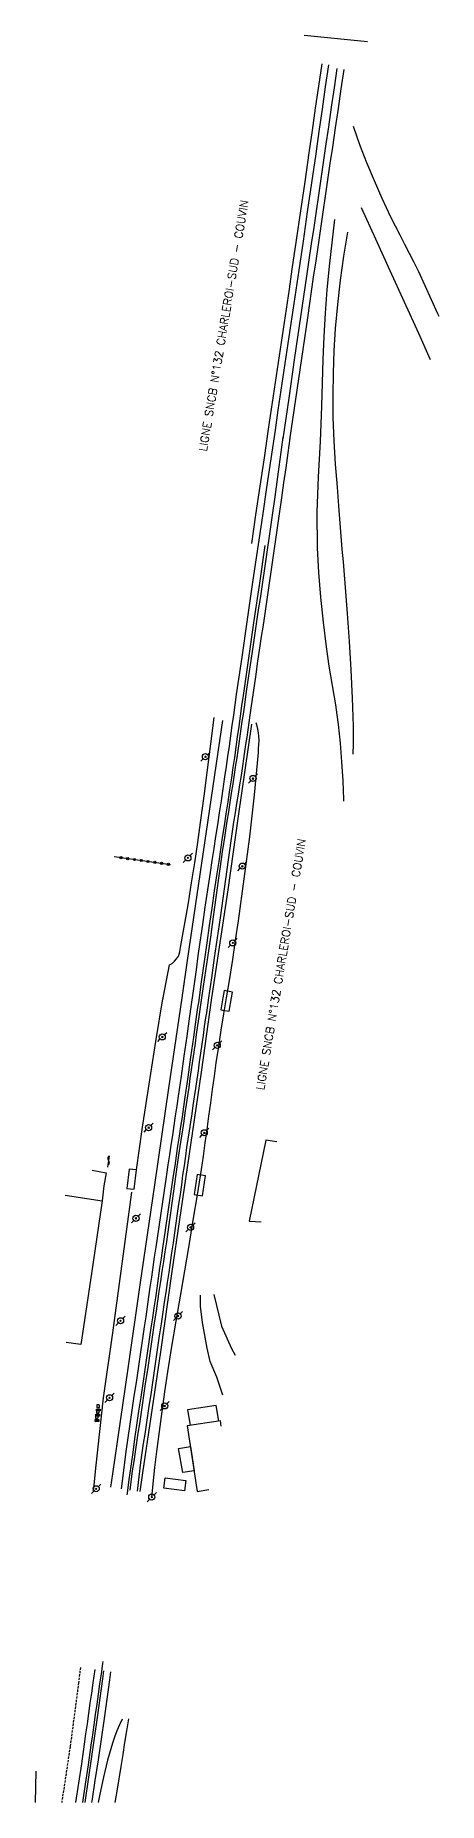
# Model space of a CAD drawing. Header units: millimetres. Extents: x 152000 to 153000, y 112000 to 113000.
# Drawn here: x 152548.5 to 152636.8, y 112000 to 112386.4 of the extents above; entities that cross this region are included whole.
import ezdxf
from ezdxf.enums import TextEntityAlignment as Align

# ---------------------------------------------------------------- set-up
doc = ezdxf.new("R2010")
doc.units = ezdxf.units.MM
doc.linetypes.add('DASHED', pattern=[0.75, 0.5, -0.25])
doc.layers.get('0').update_dxf_attribs({"linetype": 'CONTINUOUS'})
for name, color, linetype in [('W0017', 7, 'CONTINUOUS'), ('W0101', 7, 'CONTINUOUS'), ('W0104', 1, 'CONTINUOUS'), ('W0112', 1, 'DASHED'), ('W0120', 7, 'CONTINUOUS'), ('W0211', 2, 'CONTINUOUS'), ('W0214', 2, 'CONTINUOUS'), ('W0300', 7, 'CONTINUOUS'), ('W0310', 3, 'CONTINUOUS'), ('W0323', 7, 'CONTINUOUS'), ('W0333', 7, 'CONTINUOUS'), ('W0438', 7, 'CONTINUOUS'), ('W0439', 7, 'CONTINUOUS'), ('W0473', 7, 'CONTINUOUS'), ('W0700', 7, 'CONTINUOUS'), ('W0710', 7, 'CONTINUOUS'), ('W0989', 7, 'CONTINUOUS')]:
    doc.layers.add(name, color=color, linetype=linetype)
doc.styles.get("Standard").update_dxf_attribs({"font": 'romans.shx', "width": 0.85})

# ---------------------------------------------------------------- blocks, each defined once
blk = doc.blocks.new('T473')
for p, q in [((-0.166667, 0.166667), (0.166667, -0.166667)), ((-0.166667, -0.166667), (0.166667, 0.166667)), ((0.500001, 0.500001), (1.000002, 1.000002)), ((-1.000002, -1.000002), (-0.500001, -0.500001))]:
    blk.add_line(p, q)
blk.add_ellipse((0, 0), major_axis=(0.471405, 0.471405), ratio=1, start_param=5.4977871438, end_param=11.780972451)
blk = doc.blocks.new('T438')
for p, q in [((-0.4, 0.2), (0.4, 0.2)), ((-0.4, -0.2), (-0.4, 0.2)), ((0.15, 1.1), (-0.3, 1.1)), ((-0.3, 1.1), (-0.3, 0.5)), ((-0.3, 0.5), (0.15, 0.5)), ((0.3, 0.65), (0.3, 0.95)), ((0.4, 0.2), (0.4, -0.2))]:
    blk.add_line(p, q)
at = {"flags": 128}
for points in [[(-0.4, -0.2), (0.4, 0.2)], [(0.4, -0.2), (-0.4, -0.2)]]:
    blk.add_lwpolyline(points, dxfattribs=at)
for centre, major_axis, start_param, end_param in [((0.15, 0.95), (0.106, -0.106), 0.785398, 2.356194), ((0.15, 0.65), (0.106, 0.106), 3.926991, 5.497787)]:
    blk.add_ellipse(centre, major_axis=major_axis, ratio=1, start_param=start_param, end_param=end_param)
blk = doc.blocks.new('t310o')
at = {"color": 0, "linetype": 'Continuous'}
for centre, start, end in [((-0.5, 0.38), 216.8699, 323.1304), ((0.5, -0.37), 36.8699, 143.1303)]:
    blk.add_arc(centre, 0.625, start, end, dxfattribs=at)
blk = doc.blocks.new('t323o')
at = {"color": 0, "linetype": 'Continuous'}
for radius in [0.25, 0.15]:
    blk.add_circle((0, 0), radius, dxfattribs=at)

msp = doc.modelspace()

# ---------------------------------------------------------------- linework, layer by layer
at = {"layer": 'W0017'}
for points in [[(152561.22, 112068.05), (152561.82, 112073.76), (152563.4, 112088.52), (152565.48, 112102.75), (152569.58, 112133.48)], [(152587.56, 112111.1), (152589.25, 112104.17), (152591.41, 112099.31), (152592.21, 112097.86)], [(152589.54, 112089.12), (152588.24, 112093), (152586.76, 112096.49), (152586.12, 112099.36), (152585.1, 112104.99), (152584.6, 112108.57), (152584.6, 112110.96)]]:
    msp.add_lwpolyline(points, dxfattribs=at)
at = {"layer": 'W0101'}
for points in [[(152555.05, 112132.82), (152563.12, 112131.58), (152560.76, 112115.7)], [(152560.76, 112115.7), (152558.45, 112100.17), (152555.26, 112100.58)]]:
    msp.add_lwpolyline(points, dxfattribs=at)
at = {"layer": 'W0104'}
for points in [[(152601.35, 112144.46), (152598.9, 112144.83), (152595.28, 112127.11), (152597.92, 112127)], [(152560.92, 112138.27), (152560.92, 112138.27), (152563.96, 112137.72), (152563.46, 112134.86), (152563.12, 112131.58)], [(152588.65, 112083.44), (152588.08, 112086.86), (152581.79, 112085.89), (152582.37, 112082.51)], [(152589.16, 112082.32), (152588.99, 112083.49), (152581.73, 112082.41), (152583.89, 112068.06), (152586.45, 112068.46)]]:
    msp.add_lwpolyline(points, dxfattribs=at)
for points in [[(152583.21, 112072.55), (152580.75, 112072.18), (152579.79, 112077.46), (152582.41, 112077.88)], [(152581.12, 112068.15), (152576.61, 112068.74), (152576.9, 112071.01), (152581.42, 112070.43)]]:
    msp.add_lwpolyline(points, close=True, dxfattribs=at)
at = {"layer": 'W0112'}
msp.add_lwpolyline([(152558.35, 112029.55), (152557.94, 112026.22), (152556.11, 112012.29), (152554.25, 112000)], dxfattribs=at)
at = {"layer": 'W0120'}
msp.add_lwpolyline([(152621.14, 112385.03), (152607.29, 112386.43)], dxfattribs=at)
at = {"layer": 'W0211'}
for points in [[(152613.99, 112346.18), (152613.34, 112341.07), (152612.78, 112335.94), (152612.29, 112330.81), (152611.89, 112325.67), (152611.61, 112320.6), (152611.42, 112315.53), (152611.29, 112310.45), (152611.13, 112305.38), (152610.79, 112297.64), (152610.39, 112289.9), (152610.11, 112282.14), (152610.15, 112274.38), (152610.42, 112268.96), (152610.88, 112263.55), (152611.46, 112258.15), (152612.11, 112252.76), (152612.4, 112250.63), (152612.73, 112248.5), (152613.08, 112246.38), (152613.46, 112244.26), (152613.83, 112242.14), (152614.18, 112240.02), (152614.49, 112237.89), (152614.76, 112235.75), (152615.18, 112231.66), (152615.52, 112227.56), (152615.77, 112223.46), (152615.94, 112219.35), (152615.95, 112218.95)], [(152567.5, 112018.28), (152566.89, 112016.99), (152566.34, 112015.68), (152565.83, 112014.35), (152565.37, 112012.99), (152564.31, 112009.31), (152563.4, 112005.59), (152562.61, 112001.84), (152562.26, 112000)]]:
    msp.add_lwpolyline(points, dxfattribs=at)
at = {"layer": 'W0214'}
for points in [[(152618.02, 112366.56), (152619.46, 112362.57), (152620.99, 112358.61), (152622.61, 112354.69), (152624.3, 112350.8), (152625.24, 112348.77), (152626.22, 112346.76), (152627.23, 112344.76), (152628.26, 112342.78), (152629.3, 112340.79), (152630.33, 112338.81), (152631.34, 112336.81), (152632.32, 112334.8), (152633.74, 112331.76), (152635.12, 112328.7), (152636.49, 112325.63), (152636.75, 112325.04)], [(152616.81, 112343.41), (152615.93, 112338.16), (152615.19, 112332.9), (152614.59, 112327.61), (152614.11, 112322.32), (152613.81, 112317.46), (152613.63, 112312.6), (152613.57, 112307.74), (152613.61, 112302.88), (152613.8, 112297.78), (152614.12, 112292.7), (152614.52, 112287.62), (152614.9, 112282.54), (152615.11, 112279.73), (152615.34, 112276.92), (152615.58, 112274.11), (152615.83, 112271.29), (152616.07, 112268.48), (152616.3, 112265.67), (152616.52, 112262.86), (152616.72, 112260.04), (152617.14, 112253.87), (152617.53, 112247.71), (152617.84, 112241.53), (152618.04, 112235.35), (152618.05, 112233.37), (152618.03, 112231.38), (152617.98, 112229.4), (152617.97, 112229.25)], [(152568.89, 112018.34), (152568.45, 112015.74), (152568.02, 112013.14), (152567.6, 112010.54), (152567.18, 112007.93), (152566.36, 112002.92), (152565.88, 112000)]]:
    msp.add_lwpolyline(points, dxfattribs=at)
at = {"layer": 'W0300'}
for points in [[(152619.76, 112348.79), (152622.9, 112341.91), (152626.03, 112335.04), (152629.17, 112328.16), (152632.31, 112321.28), (152634.9, 112315.58)], [(152548.6, 112006.9), (152548.48, 112000)]]:
    msp.add_lwpolyline(points, dxfattribs=at)
at = {"layer": 'W0310'}
msp.add_lwpolyline([(152564.62, 112141.41), (152564.31, 112138.94)], dxfattribs=at)
at = {"layer": 'W0323'}
msp.add_lwpolyline([(152565.73, 112206.85), (152578.08, 112205.1)], dxfattribs=at)
at = {"layer": 'W0333'}
for points in [[(152577.81, 112183.16), (152578.4, 112183.52), (152578.94, 112183.98), (152579.41, 112184.5), (152579.79, 112185.09), (152579.99, 112185.55), (152580.09, 112186.04), (152580.15, 112186.53), (152580.23, 112187.01), (152580.7, 112189.43), (152581.15, 112191.86), (152581.58, 112194.29), (152581.99, 112196.73), (152582.69, 112201.12), (152583.36, 112205.51), (152584.01, 112209.91), (152584.63, 112214.31), (152585.42, 112220.05), (152586.17, 112225.8), (152586.9, 112231.55), (152587.6, 112237.3)], [(152596.71, 112236.21), (152596.93, 112235.46), (152597.1, 112234.7), (152597.23, 112233.94), (152597.32, 112233.16), (152597.36, 112232.27), (152597.34, 112231.38), (152597.28, 112230.5), (152597.22, 112229.61), (152596.39, 112220.37), (152595.32, 112211.16), (152594.11, 112201.97), (152592.85, 112192.79), (152592.25, 112188.59), (152591.61, 112184.39), (152590.94, 112180.19), (152590.26, 112176)], [(152576.46, 112176), (152577.81, 112183.16)], [(152570.62, 112138.35), (152571.96, 112147.73), (152573.37, 112157.09), (152574.86, 112166.45), (152576.42, 112175.79), (152576.43, 112175.85), (152576.44, 112175.9), (152576.45, 112175.95), (152576.46, 112176)], [(152590.26, 112176), (152589.68, 112172.45), (152589.11, 112168.9), (152588.55, 112165.35), (152588.01, 112161.8), (152587.59, 112158.88), (152587.19, 112155.96), (152586.79, 112153.04), (152586.4, 112150.12), (152586.01, 112147.2), (152585.61, 112144.27), (152585.19, 112141.36), (152584.76, 112138.44), (152583.89, 112132.9), (152582.98, 112127.37), (152582.05, 112121.84), (152581.1, 112116.31), (152580.15, 112110.78), (152579.21, 112105.25), (152578.3, 112099.72), (152577.43, 112094.18), (152576.78, 112089.85), (152576.14, 112085.51), (152575.55, 112081.17), (152575.01, 112076.81), (152574.59, 112073.25), (152574.19, 112069.68), (152573.92, 112066.7)]]:
    msp.add_lwpolyline(points, dxfattribs=at)
at = {"layer": 'W0439'}
for points in [[(152589.83, 112177.57), (152589.55, 112176)], [(152591.4, 112176), (152591.63, 112177.25), (152589.83, 112177.57)], [(152589.55, 112176), (152589.07, 112173.36), (152590.87, 112173.03), (152591.4, 112176)]]:
    msp.add_lwpolyline(points, dxfattribs=at)
for points in [[(152570.1, 112134.11), (152570.62, 112138.35), (152569.02, 112138.54), (152568.5, 112134.3)], [(152583.9, 112137.32), (152583.26, 112132.98), (152585.06, 112132.71), (152585.7, 112137.06)]]:
    msp.add_lwpolyline(points, close=True, dxfattribs=at)
at = {"layer": 'W0700'}
for points in [[(152595.83, 112275.31), (152596.75, 112281.57), (152597.67, 112287.82), (152598.6, 112294.08), (152599.52, 112300.33), (152600.17, 112304.7), (152600.82, 112309.08), (152601.48, 112313.45), (152602.13, 112317.82), (152602.78, 112322.2), (152603.43, 112326.57), (152604.08, 112330.94), (152604.72, 112335.32), (152605.65, 112341.68), (152606.58, 112348.04), (152607.5, 112354.4), (152608.42, 112360.77), (152609.13, 112365.63), (152609.83, 112370.49), (152610.53, 112375.35), (152611.23, 112380.21)], [(152597.31, 112275.09), (152598.24, 112281.35), (152599.16, 112287.6), (152600.08, 112293.86), (152601.01, 112300.11), (152601.66, 112304.48), (152602.31, 112308.86), (152602.96, 112313.23), (152603.61, 112317.6), (152604.26, 112321.98), (152604.91, 112326.35), (152605.56, 112330.72), (152606.2, 112335.1), (152607.14, 112341.46), (152608.06, 112347.82), (152608.98, 112354.19), (152609.91, 112360.55), (152610.61, 112365.41), (152611.31, 112370.28), (152612.02, 112375.14), (152612.72, 112380)], [(152602.7, 112298.19), (152604, 112307.08), (152605.3, 112315.97), (152606.6, 112324.86), (152607.9, 112333.75), (152608.43, 112337.31), (152608.95, 112340.86), (152609.47, 112344.41), (152609.99, 112347.97), (152610.51, 112351.52), (152611.04, 112355.07), (152611.56, 112358.63), (152612.08, 112362.18), (152612.7, 112366.43), (152613.32, 112370.69), (152613.93, 112374.94), (152614.55, 112379.19)], [(152604.18, 112297.97), (152605.48, 112306.86), (152606.78, 112315.75), (152608.09, 112324.64), (152609.39, 112333.54), (152609.91, 112337.09), (152610.43, 112340.64), (152610.95, 112344.2), (152611.48, 112347.75), (152612, 112351.3), (152612.52, 112354.86), (152613.04, 112358.41), (152613.56, 112361.96), (152614.18, 112366.22), (152614.8, 112370.47), (152615.42, 112374.72), (152616.04, 112378.98)], [(152584.94, 112176), (152585.58, 112180.42), (152586.22, 112184.83), (152586.86, 112189.25), (152587.5, 112193.67), (152587.79, 112195.78), (152588.09, 112197.89), (152588.38, 112200), (152588.67, 112202.11), (152588.96, 112204.22), (152589.25, 112206.33), (152589.55, 112208.44), (152589.86, 112210.55), (152590.16, 112212.59), (152590.48, 112214.63), (152590.8, 112216.67), (152591.12, 112218.71), (152591.45, 112220.75), (152591.77, 112222.78), (152592.08, 112224.82), (152592.39, 112226.86), (152592.63, 112228.45), (152592.86, 112230.03), (152593.09, 112231.62), (152593.32, 112233.21), (152593.55, 112234.8), (152593.78, 112236.38), (152594.01, 112237.97), (152594.24, 112239.56), (152594.73, 112242.96), (152595.23, 112246.37), (152595.73, 112249.77), (152596.23, 112253.18), (152596.53, 112255.2), (152596.83, 112257.23), (152597.13, 112259.25), (152597.43, 112261.28), (152597.74, 112263.3), (152598.04, 112265.32), (152598.34, 112267.35), (152598.63, 112269.37), (152599.22, 112273.41), (152599.8, 112277.45), (152600.38, 112281.48), (152600.95, 112285.52), (152601.41, 112288.78), (152601.86, 112292.05), (152602.31, 112295.31), (152602.75, 112298.58)], [(152586.45, 112176), (152587.09, 112180.36), (152587.72, 112184.73), (152588.36, 112189.09), (152588.98, 112193.45), (152589.28, 112195.56), (152589.57, 112197.67), (152589.86, 112199.78), (152590.15, 112201.89), (152590.44, 112204.01), (152590.74, 112206.12), (152591.03, 112208.22), (152591.34, 112210.33), (152591.65, 112212.37), (152591.96, 112214.41), (152592.28, 112216.45), (152592.6, 112218.49), (152592.93, 112220.52), (152593.25, 112222.56), (152593.57, 112224.6), (152593.88, 112226.64), (152594.11, 112228.23), (152594.35, 112229.81), (152594.58, 112231.4), (152594.81, 112232.99), (152595.03, 112234.58), (152595.26, 112236.16), (152595.49, 112237.75), (152595.72, 112239.34), (152596.22, 112242.75), (152596.71, 112246.15), (152597.21, 112249.56), (152597.71, 112252.96), (152598.01, 112254.98), (152598.31, 112257.01), (152598.61, 112259.03), (152598.92, 112261.06), (152599.22, 112263.08), (152599.52, 112265.11), (152599.82, 112267.13), (152600.12, 112269.16), (152600.7, 112273.2), (152601.29, 112277.23), (152601.86, 112281.27), (152602.43, 112285.31), (152602.89, 112288.58), (152603.35, 112291.84), (152603.79, 112295.11), (152604.24, 112298.38)], [(152582.86, 112176), (152583.29, 112179.05), (152583.72, 112182.09), (152584.15, 112185.13), (152584.58, 112188.18), (152585.13, 112191.98), (152585.68, 112195.79), (152586.24, 112199.59), (152586.8, 112203.39), (152587.19, 112206), (152587.59, 112208.61), (152587.99, 112211.23), (152588.4, 112213.84), (152588.8, 112216.45), (152589.2, 112219.06), (152589.59, 112221.67), (152589.98, 112224.28), (152590.31, 112226.53), (152590.63, 112228.78), (152590.95, 112231.03), (152591.26, 112233.28), (152591.58, 112235.52), (152591.89, 112237.77), (152592.21, 112240.02), (152592.53, 112242.27), (152593.72, 112250.48), (152594.91, 112258.68), (152596.11, 112266.89), (152597.31, 112275.09)], [(152584.38, 112176), (152584.8, 112178.99), (152585.22, 112181.98), (152585.64, 112184.97), (152586.07, 112187.97), (152586.61, 112191.77), (152587.17, 112195.57), (152587.72, 112199.37), (152588.28, 112203.17), (152588.68, 112205.78), (152589.08, 112208.39), (152589.48, 112211.01), (152589.88, 112213.62), (152590.28, 112216.23), (152590.68, 112218.84), (152591.08, 112221.45), (152591.46, 112224.07), (152591.79, 112226.31), (152592.11, 112228.56), (152592.43, 112230.81), (152592.75, 112233.06), (152593.06, 112235.31), (152593.38, 112237.56), (152593.7, 112239.81), (152594.02, 112242.06), (152595.2, 112250.26), (152596.39, 112258.47), (152597.59, 112266.67), (152598.8, 112274.87)], [(152567.34, 112068.63), (152567.34, 112068.63), (152567.34, 112068.63), (152567.98, 112073.81), (152568.39, 112076.78), (152568.81, 112079.75), (152569.24, 112082.78), (152569.69, 112085.82), (152570.14, 112088.85), (152570.59, 112091.89), (152571.04, 112094.92), (152571.49, 112097.96), (152571.94, 112100.99), (152572.39, 112104.02), (152572.71, 112106.2), (152573.02, 112108.38), (152573.33, 112110.57), (152573.65, 112112.75), (152573.96, 112114.93), (152574.27, 112117.11), (152574.59, 112119.29), (152574.9, 112121.47), (152575.49, 112125.43), (152576.08, 112129.4), (152576.67, 112133.36), (152577.26, 112137.33), (152577.58, 112139.47), (152577.9, 112141.62), (152578.22, 112143.77), (152578.54, 112145.91), (152578.86, 112148.06), (152579.18, 112150.21), (152579.5, 112152.36), (152579.81, 112154.5), (152580.44, 112158.88), (152581.06, 112163.25), (152581.68, 112167.63), (152582.3, 112172), (152582.44, 112173), (152582.58, 112174), (152582.72, 112175), (152582.86, 112176)], [(152568.6, 112067.27), (152568.65, 112067.66), (152569.05, 112070.63), (152569.46, 112073.6), (152569.87, 112076.57), (152570.29, 112079.54), (152570.73, 112082.57), (152571.17, 112085.61), (152571.62, 112088.64), (152572.07, 112091.67), (152572.53, 112094.71), (152572.98, 112097.74), (152573.43, 112100.77), (152573.87, 112103.81), (152574.19, 112105.99), (152574.5, 112108.17), (152574.82, 112110.35), (152575.13, 112112.53), (152575.44, 112114.71), (152575.76, 112116.89), (152576.07, 112119.07), (152576.39, 112121.25), (152576.97, 112125.21), (152577.56, 112129.18), (152578.15, 112133.14), (152578.74, 112137.11), (152579.06, 112139.25), (152579.38, 112141.4), (152579.7, 112143.55), (152580.02, 112145.7), (152580.35, 112147.84), (152580.66, 112149.99), (152580.98, 112152.14), (152581.3, 112154.29), (152581.93, 112158.66), (152582.55, 112163.04), (152583.16, 112167.41), (152583.78, 112171.79), (152583.93, 112172.84), (152584.08, 112173.89), (152584.23, 112174.95), (152584.38, 112176)], [(152569.27, 112068.35), (152569.27, 112068.35), (152569.78, 112072.57), (152570.09, 112074.63), (152570.4, 112076.68), (152570.71, 112078.73), (152571.01, 112080.78), (152571.32, 112082.83), (152571.63, 112084.89), (152571.94, 112086.94), (152572.32, 112089.5), (152572.7, 112092.07), (152573.08, 112094.63), (152573.45, 112097.19), (152573.83, 112099.76), (152574.21, 112102.32), (152574.59, 112104.89), (152574.97, 112107.45), (152575.29, 112109.62), (152575.62, 112111.79), (152575.94, 112113.96), (152576.26, 112116.13), (152576.59, 112118.3), (152576.91, 112120.46), (152577.23, 112122.63), (152577.55, 112124.81), (152577.85, 112126.9), (152578.15, 112129), (152578.44, 112131.1), (152578.73, 112133.2), (152579.03, 112135.3), (152579.32, 112137.4), (152579.62, 112139.5), (152579.92, 112141.6), (152580.19, 112143.45), (152580.46, 112145.29), (152580.74, 112147.14), (152581.02, 112148.99), (152581.29, 112150.84), (152581.57, 112152.69), (152581.85, 112154.54), (152582.12, 112156.39), (152582.4, 112158.32), (152582.68, 112160.25), (152582.95, 112162.18), (152583.23, 112164.12), (152583.51, 112166.05), (152583.78, 112167.98), (152584.06, 112169.92), (152584.34, 112171.85), (152584.49, 112172.89), (152584.64, 112173.92), (152584.79, 112174.96), (152584.94, 112176)], [(152570.81, 112068.12), (152570.81, 112068.12), (152570.81, 112068.12), (152571.57, 112074.41), (152571.88, 112076.46), (152572.19, 112078.51), (152572.5, 112080.56), (152572.81, 112082.61), (152573.11, 112084.66), (152573.42, 112086.72), (152573.8, 112089.28), (152574.18, 112091.84), (152574.56, 112094.41), (152574.94, 112096.97), (152575.32, 112099.54), (152575.69, 112102.1), (152576.07, 112104.67), (152576.45, 112107.23), (152576.78, 112109.4), (152577.1, 112111.57), (152577.42, 112113.74), (152577.75, 112115.91), (152578.07, 112118.08), (152578.39, 112120.25), (152578.71, 112122.42), (152579.03, 112124.59), (152579.33, 112126.69), (152579.63, 112128.79), (152579.92, 112130.89), (152580.22, 112132.99), (152580.51, 112135.08), (152580.8, 112137.18), (152581.1, 112139.28), (152581.4, 112141.38), (152581.67, 112143.23), (152581.95, 112145.08), (152582.22, 112146.93), (152582.5, 112148.78), (152582.78, 112150.62), (152583.05, 112152.47), (152583.33, 112154.32), (152583.6, 112156.17), (152583.88, 112158.1), (152584.16, 112160.04), (152584.44, 112161.97), (152584.71, 112163.9), (152584.99, 112165.84), (152585.27, 112167.77), (152585.54, 112169.7), (152585.82, 112171.63), (152585.98, 112172.73), (152586.14, 112173.82), (152586.29, 112174.91), (152586.45, 112176)], [(152558.89, 112000), (152559.48, 112004.01), (152560.11, 112008.3), (152560.73, 112012.59), (152561.05, 112014.82), (152561.37, 112017.05), (152561.68, 112019.28), (152562, 112021.5), (152562.31, 112023.73), (152562.62, 112025.96), (152562.94, 112028.19), (152563.25, 112030.42), (152563.31, 112030.84)], [(152557.37, 112000), (152558, 112004.23), (152558.63, 112008.52), (152559.25, 112012.81), (152559.57, 112015.03), (152559.88, 112017.26), (152560.2, 112019.49), (152560.51, 112021.72), (152560.83, 112023.95), (152561.14, 112026.17), (152561.56, 112029.08), (152561.56, 112029.08), (152561.56, 112029.08)], [(152559.37, 112000), (152559.45, 112000.53), (152560.13, 112005.06), (152560.8, 112009.59), (152561.46, 112014.11), (152562.11, 112018.64), (152562.4, 112020.75), (152562.7, 112022.85), (152562.99, 112024.96), (152563.27, 112027.06), (152563.49, 112028.8), (152563.49, 112028.8)], [(152560.88, 112000), (152560.93, 112000.31), (152561.61, 112004.84), (152562.28, 112009.37), (152562.94, 112013.9), (152563.59, 112018.43), (152563.89, 112020.54), (152564.18, 112022.64), (152564.47, 112024.75), (152564.76, 112026.85), (152565.03, 112028.57), (152565.03, 112028.57)]]:
    msp.add_lwpolyline(points, dxfattribs=at)
at = {"layer": 'W0710'}
for points in [[(152589.44, 112236.6), (152585.84, 112212.37), (152581.77, 112184.68), (152580.51, 112176)], [(152587.13, 112176), (152587.39, 112177.87), (152590.65, 112199.58), (152592.95, 112215.7), (152595.89, 112235.83)], [(152580.51, 112176), (152577.66, 112156.22), (152574.55, 112135.07), (152571.35, 112113.24), (152568.71, 112094.91), (152565.39, 112071.93), (152564.92, 112068.98)], [(152571.44, 112068.03), (152572.01, 112072.12), (152573.81, 112084.33), (152575.93, 112098.57), (152578.46, 112116.16), (152581.78, 112138.86), (152584.83, 112159.7), (152587.13, 112176)]]:
    msp.add_lwpolyline(points, dxfattribs=at)

# ---------------------------------------------------------------- block references
at = {"layer": 'W0310', "rotation": 262.6498260489311}
msp.add_blockref('t310o', (152564.5, 112140.43), dxfattribs=at)
at = {"layer": 'W0323', "rotation": 351.9208959591632}
for p in [(152567.22, 112206.64), (152568.7, 112206.43), (152570.19, 112206.22), (152571.67, 112206.01), (152573.16, 112205.79), (152574.64, 112205.58), (152576.13, 112205.37), (152577.61, 112205.16)]:
    msp.add_blockref('t323o', p, dxfattribs=at)
at = {"layer": 'W0438'}
for p in [(152561.95, 112083.57), (152562.14, 112084.71), (152562.26, 112085.87)]:
    msp.add_blockref('T438', p, dxfattribs=at)
at = {"layer": 'W0473'}
for p in [(152585.71, 112228.71), (152596.11, 112223.95), (152581.87, 112206.58), (152593.77, 112204.77), (152591.69, 112187.99), (152576.26, 112167.43), (152588.29, 112165.6), (152573.27, 112147.59), (152585.45, 112146.47), (152570.51, 112127.77), (152582.45, 112125.81), (152579.71, 112106.4), (152567.13, 112105.36), (152564.73, 112088.53), (152576.8, 112086.75), (152561.8, 112068.63), (152573.97, 112066.81)]:
    msp.add_blockref('T473', p, dxfattribs=at)

# ---------------------------------------------------------------- texts
at = {"layer": 'W0989'}
for p in [(152585.12, 112295.5), (152597.66, 112155.83)]:
    msp.add_text('LIGNE SNCB N°132 CHARLEROI-SUD - COUVIN', height=1.75, rotation=80.5429, dxfattribs=at).set_placement(p, align=Align.MIDDLE_LEFT)

doc.saveas('drawing.dxf')
